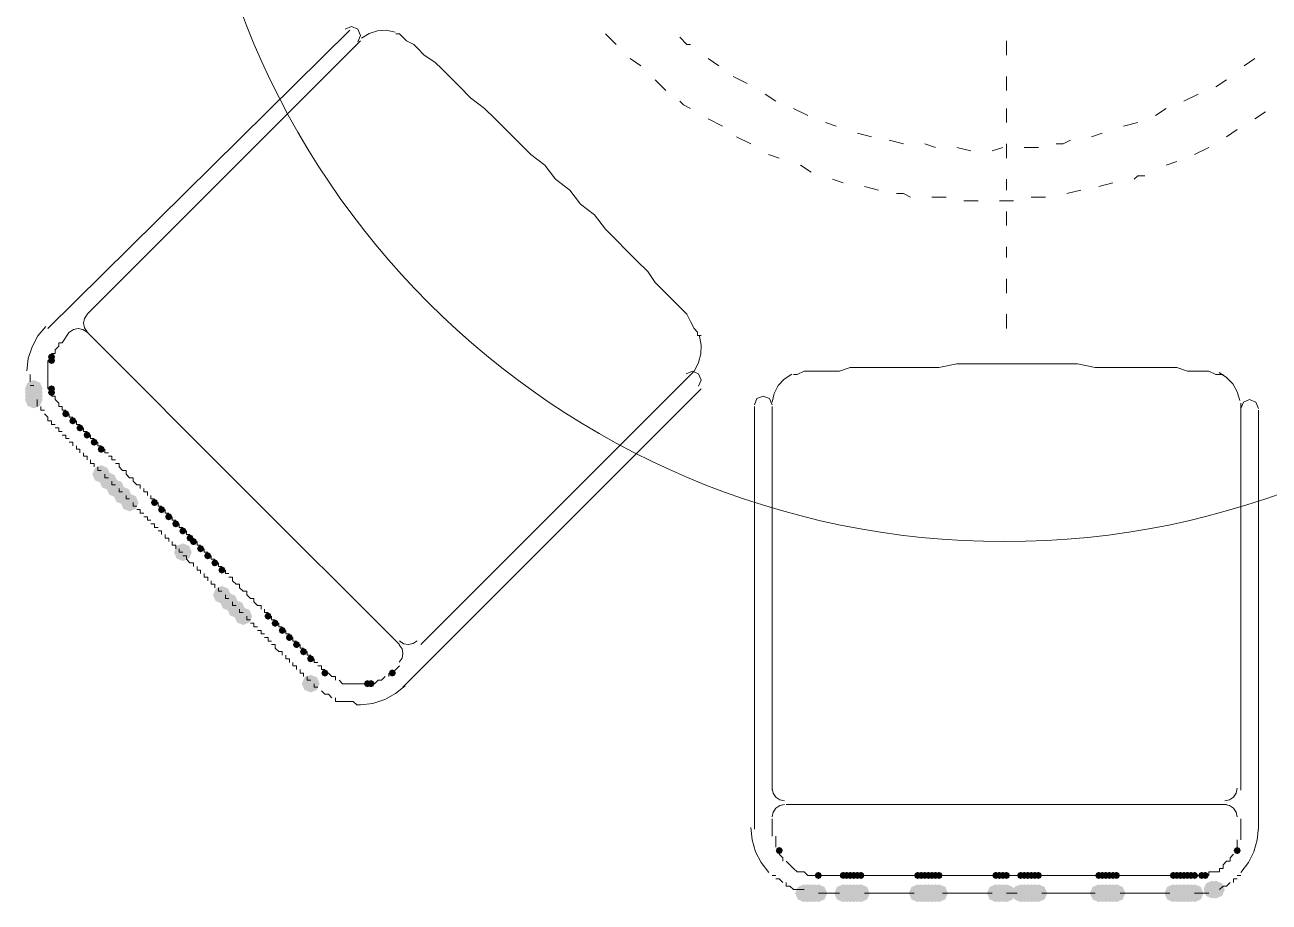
# Model space of a CAD drawing. Extents: x 185064 to 343242, y -369192 to -264966.
# Drawn here: x 195534 to 196641, y -306775 to -305995 of the extents above; entities that cross this region are included whole.
import ezdxf

# ---------------------------------------------------------------- set-up
doc = ezdxf.new("R2010")
doc.units = 0

# ---------------------------------------------------------------- blocks, each defined once
blk = doc.blocks.new('aertaser')
h = blk.add_hatch(color=3)
h.dxf.hatch_style = 2
h.paths.add_polyline_path([(192873.7, -306399.2), (192872.8, -306401.5), (192870.6, -306402.4), (192868.3, -306401.5), (192867.4, -306399.2), (192868.3, -306397), (192870.6, -306396.1), (192872.8, -306397)])
h = blk.add_hatch(color=3)
h.dxf.hatch_style = 2
h.paths.add_polyline_path([(192873.7, -306402.4), (192872.8, -306404.6), (192870.6, -306405.5), (192868.3, -306404.6), (192867.4, -306402.4), (192868.3, -306400.2), (192870.6, -306399.2), (192872.8, -306400.2)])
h = blk.add_hatch(color=3)
h.dxf.hatch_style = 2
h.paths.add_polyline_path([(192862.7, -306427.6), (192860.3, -306433.2), (192854.8, -306435.5), (192849.2, -306433.2), (192846.9, -306427.6), (192849.2, -306422.1), (192854.8, -306419.8), (192860.3, -306422.1)])
h = blk.add_hatch(color=3)
h.dxf.hatch_style = 2
h.paths.add_polyline_path([(192862.7, -306430.8), (192860.3, -306436.4), (192854.8, -306438.7), (192849.2, -306436.4), (192846.9, -306430.8), (192849.2, -306425.2), (192854.8, -306422.9), (192860.3, -306425.2)])
h = blk.add_hatch(color=3)
h.dxf.hatch_style = 2
h.paths.add_polyline_path([(192862.7, -306434), (192860.3, -306439.5), (192854.8, -306441.9), (192849.2, -306439.5), (192846.9, -306434), (192849.2, -306428.4), (192854.8, -306426.1), (192860.3, -306428.4)])
h = blk.add_hatch(color=3)
h.dxf.hatch_style = 2
h.paths.add_polyline_path([(192862.7, -306437.1), (192860.3, -306442.7), (192854.8, -306445), (192849.2, -306442.7), (192846.9, -306437.1), (192849.2, -306431.5), (192854.8, -306429.2), (192860.3, -306431.5)])
h = blk.add_hatch(color=3)
h.dxf.hatch_style = 2
h.paths.add_polyline_path([(192873.7, -306427.6), (192872.8, -306429.9), (192870.6, -306430.8), (192868.3, -306429.9), (192867.4, -306427.6), (192868.3, -306425.4), (192870.6, -306424.5), (192872.8, -306425.4)])
h = blk.add_hatch(color=3)
h.dxf.hatch_style = 2
h.paths.add_polyline_path([(192873.7, -306430.8), (192872.8, -306433), (192870.6, -306434), (192868.3, -306433), (192867.4, -306430.8), (192868.3, -306428.6), (192870.6, -306427.6), (192872.8, -306428.6)])
h = blk.add_hatch(color=3)
h.dxf.hatch_style = 2
h.paths.add_polyline_path([(192886.3, -306449.8), (192885.4, -306452), (192883.2, -306452.9), (192881, -306452), (192880, -306449.8), (192881, -306447.5), (192883.2, -306446.6), (192885.4, -306447.5)])
h = blk.add_hatch(color=3)
h.dxf.hatch_style = 2
h.paths.add_polyline_path([(192892.7, -306456.1), (192891.7, -306458.3), (192889.5, -306459.2), (192887.3, -306458.3), (192886.3, -306456.1), (192887.3, -306453.8), (192889.5, -306452.9), (192891.7, -306453.8)])
h = blk.add_hatch(color=3)
h.dxf.hatch_style = 2
h.paths.add_polyline_path([(192899, -306462.4), (192898, -306464.6), (192895.8, -306465.5), (192893.6, -306464.6), (192892.7, -306462.4), (192893.6, -306460.2), (192895.8, -306459.2), (192898, -306460.2)])
h = blk.add_hatch(color=3)
h.dxf.hatch_style = 2
h.paths.add_polyline_path([(192905.3, -306468.7), (192904.4, -306470.9), (192902.1, -306471.9), (192899.9, -306470.9), (192899, -306468.7), (192899.9, -306466.5), (192902.1, -306465.5), (192904.4, -306466.5)])
h = blk.add_hatch(color=3)
h.dxf.hatch_style = 2
h.paths.add_polyline_path([(192911.6, -306475), (192910.7, -306477.2), (192908.4, -306478.2), (192906.2, -306477.2), (192905.3, -306475), (192906.2, -306472.8), (192908.4, -306471.9), (192910.7, -306472.8)])
h = blk.add_hatch(color=3)
h.dxf.hatch_style = 2
h.paths.add_polyline_path([(192917.9, -306481.3), (192917, -306483.6), (192914.8, -306484.5), (192912.5, -306483.6), (192911.6, -306481.3), (192912.5, -306479.1), (192914.8, -306478.2), (192917, -306479.1)])
h = blk.add_hatch(color=3)
h.dxf.hatch_style = 2
h.paths.add_polyline_path([(192922.7, -306503.4), (192920.3, -306509), (192914.8, -306511.3), (192909.2, -306509), (192906.9, -306503.4), (192909.2, -306497.9), (192914.8, -306495.5), (192920.3, -306497.9)])
h = blk.add_hatch(color=3)
h.dxf.hatch_style = 2
h.paths.add_polyline_path([(192929, -306509.8), (192926.7, -306515.3), (192921.1, -306517.6), (192915.5, -306515.3), (192913.2, -306509.8), (192915.5, -306504.2), (192921.1, -306501.9), (192926.7, -306504.2)])
h = blk.add_hatch(color=3)
h.dxf.hatch_style = 2
h.paths.add_polyline_path([(192935.3, -306516.1), (192933, -306521.6), (192927.4, -306524), (192921.8, -306521.6), (192919.5, -306516.1), (192921.8, -306510.5), (192927.4, -306508.2), (192933, -306510.5)])
h = blk.add_hatch(color=3)
h.dxf.hatch_style = 2
h.paths.add_polyline_path([(192941.6, -306522.4), (192939.3, -306528), (192933.7, -306530.3), (192928.1, -306528), (192925.8, -306522.4), (192928.1, -306516.8), (192933.7, -306514.5), (192939.3, -306516.8)])
h = blk.add_hatch(color=3)
h.dxf.hatch_style = 2
h.paths.add_polyline_path([(192947.9, -306528.7), (192945.6, -306534.3), (192940, -306536.6), (192934.4, -306534.3), (192932.1, -306528.7), (192934.4, -306523.1), (192940, -306520.8), (192945.6, -306523.1)])
h = blk.add_hatch(color=3)
h.dxf.hatch_style = 2
h.paths.add_polyline_path([(192965.3, -306528.7), (192964.4, -306530.9), (192962.1, -306531.9), (192959.9, -306530.9), (192959, -306528.7), (192959.9, -306526.5), (192962.1, -306525.5), (192964.4, -306526.5)])
h = blk.add_hatch(color=3)
h.dxf.hatch_style = 2
h.paths.add_polyline_path([(192971.6, -306535), (192970.7, -306537.2), (192968.4, -306538.2), (192966.2, -306537.2), (192965.3, -306535), (192966.2, -306532.8), (192968.4, -306531.9), (192970.7, -306532.8)])
h = blk.add_hatch(color=3)
h.dxf.hatch_style = 2
h.paths.add_polyline_path([(192977.9, -306541.3), (192977, -306543.6), (192974.8, -306544.5), (192972.5, -306543.6), (192971.6, -306541.3), (192972.5, -306539.1), (192974.8, -306538.2), (192977, -306539.1)])
h = blk.add_hatch(color=3)
h.dxf.hatch_style = 2
h.paths.add_polyline_path([(192984.2, -306547.6), (192983.3, -306549.9), (192981.1, -306550.8), (192978.8, -306549.9), (192977.9, -306547.6), (192978.8, -306545.4), (192981.1, -306544.5), (192983.3, -306545.4)])
h = blk.add_hatch(color=3)
h.dxf.hatch_style = 2
h.paths.add_polyline_path([(192990.6, -306554), (192989.6, -306556.2), (192987.4, -306557.1), (192985.2, -306556.2), (192984.2, -306554), (192985.2, -306551.7), (192987.4, -306550.8), (192989.6, -306551.7)])
h = blk.add_hatch(color=3)
h.dxf.hatch_style = 2
h.paths.add_polyline_path([(192996.9, -306560.3), (192995.9, -306562.5), (192993.7, -306563.4), (192991.5, -306562.5), (192990.6, -306560.3), (192991.5, -306558.1), (192993.7, -306557.1), (192995.9, -306558.1)])
h = blk.add_hatch(color=3)
h.dxf.hatch_style = 2
h.paths.add_polyline_path([(193000, -306563.4), (192999.1, -306565.7), (192996.9, -306566.6), (192994.6, -306565.7), (192993.7, -306563.4), (192994.6, -306561.2), (192996.9, -306560.3), (192999.1, -306561.2)])
h = blk.add_hatch(color=3)
h.dxf.hatch_style = 2
h.paths.add_polyline_path([(192995.3, -306572.9), (192993, -306578.5), (192987.4, -306580.8), (192981.8, -306578.5), (192979.5, -306572.9), (192981.8, -306567.3), (192987.4, -306565), (192993, -306567.3)])
h = blk.add_hatch(color=3)
h.dxf.hatch_style = 2
h.paths.add_polyline_path([(193006.3, -306569.8), (193005.4, -306572), (193003.2, -306572.9), (193001, -306572), (193000, -306569.8), (193001, -306567.5), (193003.2, -306566.6), (193005.4, -306567.5)])
h = blk.add_hatch(color=3)
h.dxf.hatch_style = 2
h.paths.add_polyline_path([(193012.7, -306576.1), (193011.7, -306578.3), (193009.5, -306579.2), (193007.3, -306578.3), (193006.3, -306576.1), (193007.3, -306573.8), (193009.5, -306572.9), (193011.7, -306573.8)])
h = blk.add_hatch(color=3)
h.dxf.hatch_style = 2
h.paths.add_polyline_path([(193019, -306582.4), (193018, -306584.6), (193015.8, -306585.5), (193013.6, -306584.6), (193012.7, -306582.4), (193013.6, -306580.2), (193015.8, -306579.2), (193018, -306580.2)])
h = blk.add_hatch(color=3)
h.dxf.hatch_style = 2
h.paths.add_polyline_path([(193025.3, -306588.7), (193024.4, -306590.9), (193022.1, -306591.9), (193019.9, -306590.9), (193019, -306588.7), (193019.9, -306586.5), (193022.1, -306585.5), (193024.4, -306586.5)])
h = blk.add_hatch(color=3)
h.dxf.hatch_style = 2
h.paths.add_polyline_path([(193030, -306610.8), (193027.7, -306616.4), (193022.1, -306618.7), (193016.6, -306616.4), (193014.2, -306610.8), (193016.6, -306605.2), (193022.1, -306602.9), (193027.7, -306605.2)])
h = blk.add_hatch(color=3)
h.dxf.hatch_style = 2
h.paths.add_polyline_path([(193036.3, -306617.1), (193034, -306622.7), (193028.4, -306625), (193022.9, -306622.7), (193020.6, -306617.1), (193022.9, -306611.5), (193028.4, -306609.2), (193034, -306611.5)])
h = blk.add_hatch(color=3)
h.dxf.hatch_style = 2
h.paths.add_polyline_path([(193042.7, -306623.4), (193040.3, -306629), (193034.8, -306631.3), (193029.2, -306629), (193026.9, -306623.4), (193029.2, -306617.9), (193034.8, -306615.5), (193040.3, -306617.9)])
h = blk.add_hatch(color=3)
h.dxf.hatch_style = 2
h.paths.add_polyline_path([(193049, -306629.8), (193046.7, -306635.3), (193041.1, -306637.6), (193035.5, -306635.3), (193033.2, -306629.8), (193035.5, -306624.2), (193041.1, -306621.9), (193046.7, -306624.2)])
h = blk.add_hatch(color=3)
h.dxf.hatch_style = 2
h.paths.add_polyline_path([(193066.3, -306629.8), (193065.4, -306632), (193063.2, -306632.9), (193061, -306632), (193060, -306629.8), (193061, -306627.5), (193063.2, -306626.6), (193065.4, -306627.5)])
h = blk.add_hatch(color=3)
h.dxf.hatch_style = 2
h.paths.add_polyline_path([(193072.7, -306636.1), (193071.7, -306638.3), (193069.5, -306639.2), (193067.3, -306638.3), (193066.3, -306636.1), (193067.3, -306633.8), (193069.5, -306632.9), (193071.7, -306633.8)])
h = blk.add_hatch(color=3)
h.dxf.hatch_style = 2
h.paths.add_polyline_path([(193079, -306642.4), (193078, -306644.6), (193075.8, -306645.5), (193073.6, -306644.6), (193072.7, -306642.4), (193073.6, -306640.2), (193075.8, -306639.2), (193078, -306640.2)])
h = blk.add_hatch(color=3)
h.dxf.hatch_style = 2
h.paths.add_polyline_path([(193085.3, -306648.7), (193084.4, -306650.9), (193082.1, -306651.9), (193079.9, -306650.9), (193079, -306648.7), (193079.9, -306646.5), (193082.1, -306645.5), (193084.4, -306646.5)])
h = blk.add_hatch(color=3)
h.dxf.hatch_style = 2
h.paths.add_polyline_path([(193091.6, -306655), (193090.7, -306657.2), (193088.4, -306658.2), (193086.2, -306657.2), (193085.3, -306655), (193086.2, -306652.8), (193088.4, -306651.9), (193090.7, -306652.8)])
h = blk.add_hatch(color=3)
h.dxf.hatch_style = 2
h.paths.add_polyline_path([(193097.9, -306661.3), (193097, -306663.6), (193094.8, -306664.5), (193092.5, -306663.6), (193091.6, -306661.3), (193092.5, -306659.1), (193094.8, -306658.2), (193097, -306659.1)])
h = blk.add_hatch(color=3)
h.dxf.hatch_style = 2
h.paths.add_polyline_path([(193104.2, -306667.6), (193103.3, -306669.9), (193101.1, -306670.8), (193098.8, -306669.9), (193097.9, -306667.6), (193098.8, -306665.4), (193101.1, -306664.5), (193103.3, -306665.4)])
h = blk.add_hatch(color=3)
h.dxf.hatch_style = 2
h.paths.add_polyline_path([(193109, -306689.8), (193106.7, -306695.3), (193101.1, -306697.6), (193095.5, -306695.3), (193093.2, -306689.8), (193095.5, -306684.2), (193101.1, -306681.9), (193106.7, -306684.2)])
h = blk.add_hatch(color=3)
h.dxf.hatch_style = 2
h.paths.add_polyline_path([(193116.9, -306680.3), (193115.9, -306682.5), (193113.7, -306683.4), (193111.5, -306682.5), (193110.6, -306680.3), (193111.5, -306678.1), (193113.7, -306677.1), (193115.9, -306678.1)])
h = blk.add_hatch(color=3)
h.dxf.hatch_style = 2
h.paths.add_polyline_path([(193176.9, -306680.3), (193175.9, -306682.5), (193173.7, -306683.4), (193171.5, -306682.5), (193170.6, -306680.3), (193171.5, -306678.1), (193173.7, -306677.1), (193175.9, -306678.1)])
h = blk.add_hatch(color=3)
h.dxf.hatch_style = 2
h.paths.add_polyline_path([(193154.8, -306689.8), (193153.8, -306692), (193151.6, -306692.9), (193149.4, -306692), (193148.4, -306689.8), (193149.4, -306687.5), (193151.6, -306686.6), (193153.8, -306687.5)])
h = blk.add_hatch(color=3)
h.dxf.hatch_style = 2
h.paths.add_polyline_path([(193157.9, -306689.8), (193157, -306692), (193154.8, -306692.9), (193152.5, -306692), (193151.6, -306689.8), (193152.5, -306687.5), (193154.8, -306686.6), (193157, -306687.5)])
h = blk.add_hatch(color=3)
h.dxf.hatch_style = 2
h.paths.add_polyline_path([(193521.1, -306838.2), (193520.1, -306840.4), (193517.9, -306841.3), (193515.7, -306840.4), (193514.8, -306838.2), (193515.7, -306835.9), (193517.9, -306835), (193520.1, -306835.9)])
h = blk.add_hatch(color=3)
h.dxf.hatch_style = 2
h.paths.add_polyline_path([(193928.4, -306838.2), (193927.5, -306840.4), (193925.3, -306841.3), (193923.1, -306840.4), (193922.1, -306838.2), (193923.1, -306835.9), (193925.3, -306835), (193927.5, -306835.9)])
h = blk.add_hatch(color=3)
h.dxf.hatch_style = 2
h.paths.add_polyline_path([(193555.8, -306860.3), (193554.9, -306862.5), (193552.7, -306863.4), (193550.4, -306862.5), (193549.5, -306860.3), (193550.4, -306858.1), (193552.7, -306857.1), (193554.9, -306858.1)])
h = blk.add_hatch(color=3)
h.dxf.hatch_style = 2
h.paths.add_polyline_path([(193577.9, -306860.3), (193577, -306862.5), (193574.8, -306863.4), (193572.5, -306862.5), (193571.6, -306860.3), (193572.5, -306858.1), (193574.8, -306857.1), (193577, -306858.1)])
h = blk.add_hatch(color=3)
h.dxf.hatch_style = 2
h.paths.add_polyline_path([(193581.1, -306860.3), (193580.1, -306862.5), (193577.9, -306863.4), (193575.7, -306862.5), (193574.8, -306860.3), (193575.7, -306858.1), (193577.9, -306857.1), (193580.1, -306858.1)])
h = blk.add_hatch(color=3)
h.dxf.hatch_style = 2
h.paths.add_polyline_path([(193584.2, -306860.3), (193583.3, -306862.5), (193581.1, -306863.4), (193578.8, -306862.5), (193577.9, -306860.3), (193578.8, -306858.1), (193581.1, -306857.1), (193583.3, -306858.1)])
h = blk.add_hatch(color=3)
h.dxf.hatch_style = 2
h.paths.add_polyline_path([(193587.4, -306860.3), (193586.5, -306862.5), (193584.2, -306863.4), (193582, -306862.5), (193581.1, -306860.3), (193582, -306858.1), (193584.2, -306857.1), (193586.5, -306858.1)])
h = blk.add_hatch(color=3)
h.dxf.hatch_style = 2
h.paths.add_polyline_path([(193590.6, -306860.3), (193589.6, -306862.5), (193587.4, -306863.4), (193585.2, -306862.5), (193584.2, -306860.3), (193585.2, -306858.1), (193587.4, -306857.1), (193589.6, -306858.1)])
h = blk.add_hatch(color=3)
h.dxf.hatch_style = 2
h.paths.add_polyline_path([(193593.7, -306860.3), (193592.8, -306862.5), (193590.6, -306863.4), (193588.3, -306862.5), (193587.4, -306860.3), (193588.3, -306858.1), (193590.6, -306857.1), (193592.8, -306858.1)])
h = blk.add_hatch(color=3)
h.dxf.hatch_style = 2
h.paths.add_polyline_path([(193644.2, -306860.3), (193643.3, -306862.5), (193641.1, -306863.4), (193638.8, -306862.5), (193637.9, -306860.3), (193638.8, -306858.1), (193641.1, -306857.1), (193643.3, -306858.1)])
h = blk.add_hatch(color=3)
h.dxf.hatch_style = 2
h.paths.add_polyline_path([(193647.4, -306860.3), (193646.5, -306862.5), (193644.2, -306863.4), (193642, -306862.5), (193641.1, -306860.3), (193642, -306858.1), (193644.2, -306857.1), (193646.5, -306858.1)])
h = blk.add_hatch(color=3)
h.dxf.hatch_style = 2
h.paths.add_polyline_path([(193650.6, -306860.3), (193649.6, -306862.5), (193647.4, -306863.4), (193645.2, -306862.5), (193644.2, -306860.3), (193645.2, -306858.1), (193647.4, -306857.1), (193649.6, -306858.1)])
h = blk.add_hatch(color=3)
h.dxf.hatch_style = 2
h.paths.add_polyline_path([(193653.7, -306860.3), (193652.8, -306862.5), (193650.6, -306863.4), (193648.3, -306862.5), (193647.4, -306860.3), (193648.3, -306858.1), (193650.6, -306857.1), (193652.8, -306858.1)])
h = blk.add_hatch(color=3)
h.dxf.hatch_style = 2
h.paths.add_polyline_path([(193656.9, -306860.3), (193655.9, -306862.5), (193653.7, -306863.4), (193651.5, -306862.5), (193650.6, -306860.3), (193651.5, -306858.1), (193653.7, -306857.1), (193655.9, -306858.1)])
h = blk.add_hatch(color=3)
h.dxf.hatch_style = 2
h.paths.add_polyline_path([(193660, -306860.3), (193659.1, -306862.5), (193656.9, -306863.4), (193654.6, -306862.5), (193653.7, -306860.3), (193654.6, -306858.1), (193656.9, -306857.1), (193659.1, -306858.1)])
h = blk.add_hatch(color=3)
h.dxf.hatch_style = 2
h.paths.add_polyline_path([(193663.2, -306860.3), (193662.3, -306862.5), (193660, -306863.4), (193657.8, -306862.5), (193656.9, -306860.3), (193657.8, -306858.1), (193660, -306857.1), (193662.3, -306858.1)])
h = blk.add_hatch(color=3)
h.dxf.hatch_style = 2
h.paths.add_polyline_path([(193713.7, -306860.3), (193712.8, -306862.5), (193710.6, -306863.4), (193708.3, -306862.5), (193707.4, -306860.3), (193708.3, -306858.1), (193710.6, -306857.1), (193712.8, -306858.1)])
h = blk.add_hatch(color=3)
h.dxf.hatch_style = 2
h.paths.add_polyline_path([(193716.9, -306860.3), (193715.9, -306862.5), (193713.7, -306863.4), (193711.5, -306862.5), (193710.6, -306860.3), (193711.5, -306858.1), (193713.7, -306857.1), (193715.9, -306858.1)])
h = blk.add_hatch(color=3)
h.dxf.hatch_style = 2
h.paths.add_polyline_path([(193720, -306860.3), (193719.1, -306862.5), (193716.9, -306863.4), (193714.6, -306862.5), (193713.7, -306860.3), (193714.6, -306858.1), (193716.9, -306857.1), (193719.1, -306858.1)])
h = blk.add_hatch(color=3)
h.dxf.hatch_style = 2
h.paths.add_polyline_path([(193723.2, -306860.3), (193722.3, -306862.5), (193720, -306863.4), (193717.8, -306862.5), (193716.9, -306860.3), (193717.8, -306858.1), (193720, -306857.1), (193722.3, -306858.1)])
h = blk.add_hatch(color=3)
h.dxf.hatch_style = 2
h.paths.add_polyline_path([(193735.8, -306860.3), (193734.9, -306862.5), (193732.7, -306863.4), (193730.4, -306862.5), (193729.5, -306860.3), (193730.4, -306858.1), (193732.7, -306857.1), (193734.9, -306858.1)])
h = blk.add_hatch(color=3)
h.dxf.hatch_style = 2
h.paths.add_polyline_path([(193739, -306860.3), (193738, -306862.5), (193735.8, -306863.4), (193733.6, -306862.5), (193732.7, -306860.3), (193733.6, -306858.1), (193735.8, -306857.1), (193738, -306858.1)])
h = blk.add_hatch(color=3)
h.dxf.hatch_style = 2
h.paths.add_polyline_path([(193742.1, -306860.3), (193741.2, -306862.5), (193739, -306863.4), (193736.7, -306862.5), (193735.8, -306860.3), (193736.7, -306858.1), (193739, -306857.1), (193741.2, -306858.1)])
h = blk.add_hatch(color=3)
h.dxf.hatch_style = 2
h.paths.add_polyline_path([(193745.3, -306860.3), (193744.4, -306862.5), (193742.1, -306863.4), (193739.9, -306862.5), (193739, -306860.3), (193739.9, -306858.1), (193742.1, -306857.1), (193744.4, -306858.1)])
h = blk.add_hatch(color=3)
h.dxf.hatch_style = 2
h.paths.add_polyline_path([(193748.4, -306860.3), (193747.5, -306862.5), (193745.3, -306863.4), (193743.1, -306862.5), (193742.1, -306860.3), (193743.1, -306858.1), (193745.3, -306857.1), (193747.5, -306858.1)])
h = blk.add_hatch(color=3)
h.dxf.hatch_style = 2
h.paths.add_polyline_path([(193751.6, -306860.3), (193750.7, -306862.5), (193748.4, -306863.4), (193746.2, -306862.5), (193745.3, -306860.3), (193746.2, -306858.1), (193748.4, -306857.1), (193750.7, -306858.1)])
h = blk.add_hatch(color=3)
h.dxf.hatch_style = 2
h.paths.add_polyline_path([(193805.3, -306860.3), (193804.4, -306862.5), (193802.1, -306863.4), (193799.9, -306862.5), (193799, -306860.3), (193799.9, -306858.1), (193802.1, -306857.1), (193804.4, -306858.1)])
h = blk.add_hatch(color=3)
h.dxf.hatch_style = 2
h.paths.add_polyline_path([(193808.4, -306860.3), (193807.5, -306862.5), (193805.3, -306863.4), (193803.1, -306862.5), (193802.1, -306860.3), (193803.1, -306858.1), (193805.3, -306857.1), (193807.5, -306858.1)])
h = blk.add_hatch(color=3)
h.dxf.hatch_style = 2
h.paths.add_polyline_path([(193811.6, -306860.3), (193810.7, -306862.5), (193808.4, -306863.4), (193806.2, -306862.5), (193805.3, -306860.3), (193806.2, -306858.1), (193808.4, -306857.1), (193810.7, -306858.1)])
h = blk.add_hatch(color=3)
h.dxf.hatch_style = 2
h.paths.add_polyline_path([(193814.8, -306860.3), (193813.8, -306862.5), (193811.6, -306863.4), (193809.4, -306862.5), (193808.4, -306860.3), (193809.4, -306858.1), (193811.6, -306857.1), (193813.8, -306858.1)])
h = blk.add_hatch(color=3)
h.dxf.hatch_style = 2
h.paths.add_polyline_path([(193817.9, -306860.3), (193817, -306862.5), (193814.8, -306863.4), (193812.5, -306862.5), (193811.6, -306860.3), (193812.5, -306858.1), (193814.8, -306857.1), (193817, -306858.1)])
h = blk.add_hatch(color=3)
h.dxf.hatch_style = 2
h.paths.add_polyline_path([(193821.1, -306860.3), (193820.1, -306862.5), (193817.9, -306863.4), (193815.7, -306862.5), (193814.8, -306860.3), (193815.7, -306858.1), (193817.9, -306857.1), (193820.1, -306858.1)])
h = blk.add_hatch(color=3)
h.dxf.hatch_style = 2
h.paths.add_polyline_path([(193871.6, -306860.3), (193870.7, -306862.5), (193868.4, -306863.4), (193866.2, -306862.5), (193865.3, -306860.3), (193866.2, -306858.1), (193868.4, -306857.1), (193870.7, -306858.1)])
h = blk.add_hatch(color=3)
h.dxf.hatch_style = 2
h.paths.add_polyline_path([(193874.8, -306860.3), (193873.8, -306862.5), (193871.6, -306863.4), (193869.4, -306862.5), (193868.4, -306860.3), (193869.4, -306858.1), (193871.6, -306857.1), (193873.8, -306858.1)])
h = blk.add_hatch(color=3)
h.dxf.hatch_style = 2
h.paths.add_polyline_path([(193877.9, -306860.3), (193877, -306862.5), (193874.8, -306863.4), (193872.5, -306862.5), (193871.6, -306860.3), (193872.5, -306858.1), (193874.8, -306857.1), (193877, -306858.1)])
h = blk.add_hatch(color=3)
h.dxf.hatch_style = 2
h.paths.add_polyline_path([(193881.1, -306860.3), (193880.1, -306862.5), (193877.9, -306863.4), (193875.7, -306862.5), (193874.8, -306860.3), (193875.7, -306858.1), (193877.9, -306857.1), (193880.1, -306858.1)])
h = blk.add_hatch(color=3)
h.dxf.hatch_style = 2
h.paths.add_polyline_path([(193884.2, -306860.3), (193883.3, -306862.5), (193881.1, -306863.4), (193878.8, -306862.5), (193877.9, -306860.3), (193878.8, -306858.1), (193881.1, -306857.1), (193883.3, -306858.1)])
h = blk.add_hatch(color=3)
h.dxf.hatch_style = 2
h.paths.add_polyline_path([(193887.4, -306860.3), (193886.5, -306862.5), (193884.2, -306863.4), (193882, -306862.5), (193881.1, -306860.3), (193882, -306858.1), (193884.2, -306857.1), (193886.5, -306858.1)])
h = blk.add_hatch(color=3)
h.dxf.hatch_style = 2
h.paths.add_polyline_path([(193890.6, -306860.3), (193889.6, -306862.5), (193887.4, -306863.4), (193885.2, -306862.5), (193884.2, -306860.3), (193885.2, -306858.1), (193887.4, -306857.1), (193889.6, -306858.1)])
h = blk.add_hatch(color=3)
h.dxf.hatch_style = 2
h.paths.add_polyline_path([(193896.9, -306860.3), (193895.9, -306862.5), (193893.7, -306863.4), (193891.5, -306862.5), (193890.6, -306860.3), (193891.5, -306858.1), (193893.7, -306857.1), (193895.9, -306858.1)])
h = blk.add_hatch(color=3)
h.dxf.hatch_style = 2
h.paths.add_polyline_path([(193900, -306860.3), (193899.1, -306862.5), (193896.9, -306863.4), (193894.6, -306862.5), (193893.7, -306860.3), (193894.6, -306858.1), (193896.9, -306857.1), (193899.1, -306858.1)])
h = blk.add_hatch(color=3)
h.dxf.hatch_style = 2
h.paths.add_polyline_path([(193547.9, -306876.1), (193545.6, -306881.6), (193540, -306884), (193534.4, -306881.6), (193532.1, -306876.1), (193534.4, -306870.5), (193540, -306868.2), (193545.6, -306870.5)])
h = blk.add_hatch(color=3)
h.dxf.hatch_style = 2
h.paths.add_polyline_path([(193551.1, -306876.1), (193548.8, -306881.6), (193543.2, -306884), (193537.6, -306881.6), (193535.3, -306876.1), (193537.6, -306870.5), (193543.2, -306868.2), (193548.8, -306870.5)])
h = blk.add_hatch(color=3)
h.dxf.hatch_style = 2
h.paths.add_polyline_path([(193554.2, -306876.1), (193551.9, -306881.6), (193546.3, -306884), (193540.8, -306881.6), (193538.4, -306876.1), (193540.8, -306870.5), (193546.3, -306868.2), (193551.9, -306870.5)])
h = blk.add_hatch(color=3)
h.dxf.hatch_style = 2
h.paths.add_polyline_path([(193557.4, -306876.1), (193555.1, -306881.6), (193549.5, -306884), (193543.9, -306881.6), (193541.6, -306876.1), (193543.9, -306870.5), (193549.5, -306868.2), (193555.1, -306870.5)])
h = blk.add_hatch(color=3)
h.dxf.hatch_style = 2
h.paths.add_polyline_path([(193560.6, -306876.1), (193558.2, -306881.6), (193552.7, -306884), (193547.1, -306881.6), (193544.8, -306876.1), (193547.1, -306870.5), (193552.7, -306868.2), (193558.2, -306870.5)])
h = blk.add_hatch(color=3)
h.dxf.hatch_style = 2
h.paths.add_polyline_path([(193582.7, -306876.1), (193580.3, -306881.6), (193574.8, -306884), (193569.2, -306881.6), (193566.9, -306876.1), (193569.2, -306870.5), (193574.8, -306868.2), (193580.3, -306870.5)])
h = blk.add_hatch(color=3)
h.dxf.hatch_style = 2
h.paths.add_polyline_path([(193585.8, -306876.1), (193583.5, -306881.6), (193577.9, -306884), (193572.3, -306881.6), (193570, -306876.1), (193572.3, -306870.5), (193577.9, -306868.2), (193583.5, -306870.5)])
h = blk.add_hatch(color=3)
h.dxf.hatch_style = 2
h.paths.add_polyline_path([(193589, -306876.1), (193586.7, -306881.6), (193581.1, -306884), (193575.5, -306881.6), (193573.2, -306876.1), (193575.5, -306870.5), (193581.1, -306868.2), (193586.7, -306870.5)])
h = blk.add_hatch(color=3)
h.dxf.hatch_style = 2
h.paths.add_polyline_path([(193592.1, -306876.1), (193589.8, -306881.6), (193584.2, -306884), (193578.7, -306881.6), (193576.3, -306876.1), (193578.7, -306870.5), (193584.2, -306868.2), (193589.8, -306870.5)])
h = blk.add_hatch(color=3)
h.dxf.hatch_style = 2
h.paths.add_polyline_path([(193595.3, -306876.1), (193593, -306881.6), (193587.4, -306884), (193581.8, -306881.6), (193579.5, -306876.1), (193581.8, -306870.5), (193587.4, -306868.2), (193593, -306870.5)])
h = blk.add_hatch(color=3)
h.dxf.hatch_style = 2
h.paths.add_polyline_path([(193598.4, -306876.1), (193596.1, -306881.6), (193590.6, -306884), (193585, -306881.6), (193582.7, -306876.1), (193585, -306870.5), (193590.6, -306868.2), (193596.1, -306870.5)])
h = blk.add_hatch(color=3)
h.dxf.hatch_style = 2
h.paths.add_polyline_path([(193649, -306876.1), (193646.7, -306881.6), (193641.1, -306884), (193635.5, -306881.6), (193633.2, -306876.1), (193635.5, -306870.5), (193641.1, -306868.2), (193646.7, -306870.5)])
h = blk.add_hatch(color=3)
h.dxf.hatch_style = 2
h.paths.add_polyline_path([(193652.1, -306876.1), (193649.8, -306881.6), (193644.2, -306884), (193638.7, -306881.6), (193636.3, -306876.1), (193638.7, -306870.5), (193644.2, -306868.2), (193649.8, -306870.5)])
h = blk.add_hatch(color=3)
h.dxf.hatch_style = 2
h.paths.add_polyline_path([(193655.3, -306876.1), (193653, -306881.6), (193647.4, -306884), (193641.8, -306881.6), (193639.5, -306876.1), (193641.8, -306870.5), (193647.4, -306868.2), (193653, -306870.5)])
h = blk.add_hatch(color=3)
h.dxf.hatch_style = 2
h.paths.add_polyline_path([(193658.4, -306876.1), (193656.1, -306881.6), (193650.6, -306884), (193645, -306881.6), (193642.7, -306876.1), (193645, -306870.5), (193650.6, -306868.2), (193656.1, -306870.5)])
h = blk.add_hatch(color=3)
h.dxf.hatch_style = 2
h.paths.add_polyline_path([(193661.6, -306876.1), (193659.3, -306881.6), (193653.7, -306884), (193648.1, -306881.6), (193645.8, -306876.1), (193648.1, -306870.5), (193653.7, -306868.2), (193659.3, -306870.5)])
h = blk.add_hatch(color=3)
h.dxf.hatch_style = 2
h.paths.add_polyline_path([(193664.8, -306876.1), (193662.4, -306881.6), (193656.9, -306884), (193651.3, -306881.6), (193649, -306876.1), (193651.3, -306870.5), (193656.9, -306868.2), (193662.4, -306870.5)])
h = blk.add_hatch(color=3)
h.dxf.hatch_style = 2
h.paths.add_polyline_path([(193667.9, -306876.1), (193665.6, -306881.6), (193660, -306884), (193654.4, -306881.6), (193652.1, -306876.1), (193654.4, -306870.5), (193660, -306868.2), (193665.6, -306870.5)])
h = blk.add_hatch(color=3)
h.dxf.hatch_style = 2
h.paths.add_polyline_path([(193718.4, -306876.1), (193716.1, -306881.6), (193710.6, -306884), (193705, -306881.6), (193702.7, -306876.1), (193705, -306870.5), (193710.6, -306868.2), (193716.1, -306870.5)])
h = blk.add_hatch(color=3)
h.dxf.hatch_style = 2
h.paths.add_polyline_path([(193721.6, -306876.1), (193719.3, -306881.6), (193713.7, -306884), (193708.1, -306881.6), (193705.8, -306876.1), (193708.1, -306870.5), (193713.7, -306868.2), (193719.3, -306870.5)])
h = blk.add_hatch(color=3)
h.dxf.hatch_style = 2
h.paths.add_polyline_path([(193724.8, -306876.1), (193722.4, -306881.6), (193716.9, -306884), (193711.3, -306881.6), (193709, -306876.1), (193711.3, -306870.5), (193716.9, -306868.2), (193722.4, -306870.5)])
h = blk.add_hatch(color=3)
h.dxf.hatch_style = 2
h.paths.add_polyline_path([(193727.9, -306876.1), (193725.6, -306881.6), (193720, -306884), (193714.4, -306881.6), (193712.1, -306876.1), (193714.4, -306870.5), (193720, -306868.2), (193725.6, -306870.5)])
h = blk.add_hatch(color=3)
h.dxf.hatch_style = 2
h.paths.add_polyline_path([(193740.6, -306876.1), (193738.2, -306881.6), (193732.7, -306884), (193727.1, -306881.6), (193724.8, -306876.1), (193727.1, -306870.5), (193732.7, -306868.2), (193738.2, -306870.5)])
h = blk.add_hatch(color=3)
h.dxf.hatch_style = 2
h.paths.add_polyline_path([(193743.7, -306876.1), (193741.4, -306881.6), (193735.8, -306884), (193730.2, -306881.6), (193727.9, -306876.1), (193730.2, -306870.5), (193735.8, -306868.2), (193741.4, -306870.5)])
h = blk.add_hatch(color=3)
h.dxf.hatch_style = 2
h.paths.add_polyline_path([(193746.9, -306876.1), (193744.5, -306881.6), (193739, -306884), (193733.4, -306881.6), (193731.1, -306876.1), (193733.4, -306870.5), (193739, -306868.2), (193744.5, -306870.5)])
h = blk.add_hatch(color=3)
h.dxf.hatch_style = 2
h.paths.add_polyline_path([(193750, -306876.1), (193747.7, -306881.6), (193742.1, -306884), (193736.6, -306881.6), (193734.2, -306876.1), (193736.6, -306870.5), (193742.1, -306868.2), (193747.7, -306870.5)])
h = blk.add_hatch(color=3)
h.dxf.hatch_style = 2
h.paths.add_polyline_path([(193753.2, -306876.1), (193750.9, -306881.6), (193745.3, -306884), (193739.7, -306881.6), (193737.4, -306876.1), (193739.7, -306870.5), (193745.3, -306868.2), (193750.9, -306870.5)])
h = blk.add_hatch(color=3)
h.dxf.hatch_style = 2
h.paths.add_polyline_path([(193756.3, -306876.1), (193754, -306881.6), (193748.4, -306884), (193742.9, -306881.6), (193740.6, -306876.1), (193742.9, -306870.5), (193748.4, -306868.2), (193754, -306870.5)])
h = blk.add_hatch(color=3)
h.dxf.hatch_style = 2
h.paths.add_polyline_path([(193810, -306876.1), (193807.7, -306881.6), (193802.1, -306884), (193796.6, -306881.6), (193794.2, -306876.1), (193796.6, -306870.5), (193802.1, -306868.2), (193807.7, -306870.5)])
h = blk.add_hatch(color=3)
h.dxf.hatch_style = 2
h.paths.add_polyline_path([(193813.2, -306876.1), (193810.9, -306881.6), (193805.3, -306884), (193799.7, -306881.6), (193797.4, -306876.1), (193799.7, -306870.5), (193805.3, -306868.2), (193810.9, -306870.5)])
h = blk.add_hatch(color=3)
h.dxf.hatch_style = 2
h.paths.add_polyline_path([(193816.3, -306876.1), (193814, -306881.6), (193808.4, -306884), (193802.9, -306881.6), (193800.6, -306876.1), (193802.9, -306870.5), (193808.4, -306868.2), (193814, -306870.5)])
h = blk.add_hatch(color=3)
h.dxf.hatch_style = 2
h.paths.add_polyline_path([(193819.5, -306876.1), (193817.2, -306881.6), (193811.6, -306884), (193806, -306881.6), (193803.7, -306876.1), (193806, -306870.5), (193811.6, -306868.2), (193817.2, -306870.5)])
h = blk.add_hatch(color=3)
h.dxf.hatch_style = 2
h.paths.add_polyline_path([(193822.7, -306876.1), (193820.3, -306881.6), (193814.8, -306884), (193809.2, -306881.6), (193806.9, -306876.1), (193809.2, -306870.5), (193814.8, -306868.2), (193820.3, -306870.5)])
h = blk.add_hatch(color=3)
h.dxf.hatch_style = 2
h.paths.add_polyline_path([(193825.8, -306876.1), (193823.5, -306881.6), (193817.9, -306884), (193812.3, -306881.6), (193810, -306876.1), (193812.3, -306870.5), (193817.9, -306868.2), (193823.5, -306870.5)])
h = blk.add_hatch(color=3)
h.dxf.hatch_style = 2
h.paths.add_polyline_path([(193876.3, -306876.1), (193874, -306881.6), (193868.4, -306884), (193862.9, -306881.6), (193860.6, -306876.1), (193862.9, -306870.5), (193868.4, -306868.2), (193874, -306870.5)])
h = blk.add_hatch(color=3)
h.dxf.hatch_style = 2
h.paths.add_polyline_path([(193879.5, -306876.1), (193877.2, -306881.6), (193871.6, -306884), (193866, -306881.6), (193863.7, -306876.1), (193866, -306870.5), (193871.6, -306868.2), (193877.2, -306870.5)])
h = blk.add_hatch(color=3)
h.dxf.hatch_style = 2
h.paths.add_polyline_path([(193882.7, -306876.1), (193880.3, -306881.6), (193874.8, -306884), (193869.2, -306881.6), (193866.9, -306876.1), (193869.2, -306870.5), (193874.8, -306868.2), (193880.3, -306870.5)])
h = blk.add_hatch(color=3)
h.dxf.hatch_style = 2
h.paths.add_polyline_path([(193885.8, -306876.1), (193883.5, -306881.6), (193877.9, -306884), (193872.3, -306881.6), (193870, -306876.1), (193872.3, -306870.5), (193877.9, -306868.2), (193883.5, -306870.5)])
h = blk.add_hatch(color=3)
h.dxf.hatch_style = 2
h.paths.add_polyline_path([(193889, -306876.1), (193886.7, -306881.6), (193881.1, -306884), (193875.5, -306881.6), (193873.2, -306876.1), (193875.5, -306870.5), (193881.1, -306868.2), (193886.7, -306870.5)])
h = blk.add_hatch(color=3)
h.dxf.hatch_style = 2
h.paths.add_polyline_path([(193892.1, -306876.1), (193889.8, -306881.6), (193884.2, -306884), (193878.7, -306881.6), (193876.3, -306876.1), (193878.7, -306870.5), (193884.2, -306868.2), (193889.8, -306870.5)])
h = blk.add_hatch(color=3)
h.dxf.hatch_style = 2
h.paths.add_polyline_path([(193895.3, -306876.1), (193893, -306881.6), (193887.4, -306884), (193881.8, -306881.6), (193879.5, -306876.1), (193881.8, -306870.5), (193887.4, -306868.2), (193893, -306870.5)])
h = blk.add_hatch(color=3)
h.dxf.hatch_style = 2
h.paths.add_polyline_path([(193911.1, -306872.9), (193908.8, -306878.5), (193903.2, -306880.8), (193897.6, -306878.5), (193895.3, -306872.9), (193897.6, -306867.3), (193903.2, -306865), (193908.8, -306867.3)])
h = blk.add_hatch(color=3)
h.dxf.hatch_style = 2
h.paths.add_polyline_path([(193914.2, -306872.9), (193911.9, -306878.5), (193906.3, -306880.8), (193900.8, -306878.5), (193898.4, -306872.9), (193900.8, -306867.3), (193906.3, -306865), (193911.9, -306867.3)])
at = {"color": 3, "lineweight": 0}
for points in [[(193143, -306119), (193145.3, -306113.4), (193143, -306107.9), (193137.4, -306105.5), (193131.8, -306107.9)], [(192867.4, -306374), (193135.8, -306108.7)], [(192902.1, -306361.3), (193145.3, -306118.2)], [(193176.1, -306110.5), (193168.3, -306108.8), (193160.5, -306109.2), (193153.1, -306111.5), (193146.4, -306115.9)], [(193176.9, -306111.9), (193180, -306111.9), (193183.2, -306115), (193186.3, -306118.2), (193192.7, -306121.3), (193195.8, -306124.5), (193202.1, -306130.8), (193211.6, -306137.1), (193217.9, -306143.4), (193227.4, -306152.9), (193233.7, -306159.2), (193243.2, -306168.7), (193255.8, -306178.2), (193265.3, -306187.6), (193274.8, -306197.1), (193287.4, -306209.8), (193296.9, -306219.2), (193309.5, -306228.7), (193319, -306241.3), (193331.6, -306250.8), (193341.1, -306263.4), (193353.7, -306272.9), (193363.2, -306285.5), (193372.7, -306295), (193382.1, -306304.5), (193391.6, -306314), (193401.1, -306323.4), (193407.4, -306332.9), (193416.9, -306342.4), (193423.2, -306348.7), (193429.5, -306355), (193435.8, -306361.3), (193439, -306367.6), (193442.1, -306374), (193445.3, -306377.1), (193445.3, -306380.3), (193448.4, -306380.3)], [(193363.2, -306111.9), (193372.7, -306121.3)], [(193429.5, -306115), (193435.8, -306121.3), (193439, -306121.3)], [(193720, -306118.2), (193720, -306130.8)], [(193385.3, -306134), (193394.8, -306140.3)], [(193454.8, -306134), (193464.2, -306140.3)], [(193931.6, -306140.3), (193941.1, -306134)], [(193476.9, -306149.8), (193489.5, -306156.1)], [(193720, -306149.8), (193720, -306162.4)], [(193407.4, -306152.9), (193416.9, -306162.4)], [(193906.3, -306159.2), (193915.8, -306152.9)], [(193429.5, -306171.9), (193432.7, -306175), (193439, -306178.2)], [(193505.3, -306165.5), (193514.8, -306171.9)], [(193877.9, -306171.9), (193890.6, -306165.5)], [(193530.6, -306178.2), (193543.2, -306184.5)], [(193720, -306178.2), (193720, -306190.8)], [(193852.7, -306184.5), (193862.1, -306178.2)], [(193941.1, -306187.6), (193950.6, -306181.3)], [(193454.8, -306187.6), (193467.4, -306194)], [(193559, -306190.8), (193568.4, -306194)], [(193824.2, -306194), (193836.9, -306190.8)], [(193480, -306203.4), (193492.7, -306209.8)], [(193587.4, -306200.3), (193600, -306203.4)], [(193615.8, -306206.6), (193628.4, -306209.8)], [(193764.2, -306209.8), (193770.6, -306209.8), (193776.9, -306206.6)], [(193795.8, -306203.4), (193805.3, -306200.3)], [(193915.8, -306203.4), (193925.3, -306197.1)], [(193647.4, -306209.8), (193656.9, -306212.9)], [(193675.8, -306212.9), (193688.4, -306216.1)], [(193707.4, -306216.1), (193716.9, -306212.9)], [(193720, -306209.8), (193720, -306222.4)], [(193735.8, -306212.9), (193748.4, -306212.9)], [(193887.4, -306219.2), (193900, -306212.9)], [(193508.4, -306219.2), (193517.9, -306222.4)], [(193536.9, -306228.7), (193546.3, -306235)], [(193862.1, -306228.7), (193871.6, -306225.5)], [(193833.7, -306241.3), (193836.9, -306238.2), (193843.2, -306238.2)], [(193565.3, -306241.3), (193574.8, -306244.5)], [(193593.7, -306247.6), (193606.3, -306250.8)], [(193720, -306241.3), (193720, -306250.8)], [(193773.7, -306254), (193786.3, -306250.8)], [(193802.1, -306247.6), (193814.8, -306244.5)], [(193622.1, -306254), (193628.4, -306254), (193634.8, -306257.1)], [(193653.7, -306257.1), (193666.3, -306257.1)], [(193682.1, -306260.3), (193694.8, -306260.3)], [(193713.7, -306260.3), (193726.3, -306260.3)], [(193742.1, -306257.1), (193754.8, -306257.1)], [(193720, -306269.8), (193720, -306282.4)], [(193720, -306301.3), (193720, -306310.8)], [(193720, -306329.8), (193720, -306342.4)], [(192902.2, -306361.4), (192899.8, -306365.1), (192899, -306369.2), (192899.8, -306373.4), (192902.2, -306377)], [(193720, -306361.3), (193720, -306374)], [(192865.6, -306372.1), (192858.5, -306380.6), (192853.2, -306390.3), (192849.9, -306400.7), (192848.5, -306411.6)], [(192880, -306386.6), (192886.3, -306377.1)], [(192902.1, -306377.2), (192898.4, -306374.8), (192894.2, -306374), (192890.1, -306374.8), (192886.4, -306377.2)], [(192902.1, -306377.1), (193041.1, -306516.1)], [(193442.4, -306411.5), (193446, -306404.3), (193448.1, -306396.6), (193448.3, -306388.7), (193446.9, -306380.7)], [(192870.6, -306396.1), (192873.7, -306396.1), (192873.7, -306392.9), (192876.9, -306389.8), (192876.9, -306386.6), (192880, -306386.6)], [(192867.4, -306427.6), (192867.4, -306424.5), (192867.4, -306421.3), (192867.4, -306418.2), (192867.4, -306415), (192867.4, -306411.9), (192867.4, -306408.7), (192867.4, -306405.5), (192867.4, -306402.4)], [(193530.6, -306415), (193533.7, -306415), (193540, -306411.9), (193546.3, -306411.9), (193552.7, -306411.9), (193562.1, -306411.9), (193571.6, -306411.9), (193581.1, -306408.7), (193590.6, -306408.7), (193603.2, -306408.7), (193615.8, -306408.7), (193631.6, -306408.7), (193644.2, -306408.7), (193660, -306408.7), (193675.8, -306405.5), (193688.4, -306405.5), (193704.2, -306405.5), (193720, -306405.5), (193735.8, -306405.5), (193751.6, -306405.5), (193767.4, -306405.5), (193783.2, -306405.5), (193799, -306408.7), (193811.6, -306408.7), (193824.2, -306408.7), (193836.9, -306408.7), (193849.5, -306408.7), (193862.1, -306408.7), (193871.6, -306408.7), (193881.1, -306411.9), (193887.4, -306411.9), (193896.9, -306411.9), (193900, -306411.9), (193906.3, -306415), (193909.5, -306415), (193912.7, -306415)], [(192851.6, -306421.3), (192851.6, -306418.2), (192851.6, -306415)], [(193199, -306655), (193442.1, -306411.9)], [(193446.1, -306425.3), (193448.4, -306419.8), (193446.1, -306414.2), (193440.6, -306411.9), (193435, -306414.2)], [(193529, -306414.7), (193522.3, -306418.9), (193517, -306424.7), (193513.4, -306431.7), (193511.7, -306439.4)], [(193927.7, -306437.9), (193925.3, -306430.2), (193921.3, -306423.3), (193915.8, -306417.5), (193909.2, -306413)], [(192854.8, -306424.5), (192851.6, -306424.5)], [(193183.2, -306692.9), (193448.4, -306427.6)], [(192857.9, -306443.4), (192857.9, -306440.3), (192857.9, -306437.1)], [(192880, -306443.4), (192876.9, -306443.4), (192876.9, -306440.3), (192873.7, -306437.1), (192873.7, -306434), (192870.6, -306434)], [(193511.6, -306441.9), (193509.3, -306436.3), (193503.7, -306434), (193498.1, -306436.3), (193495.8, -306441.9)], [(193944.2, -306445), (193941.9, -306439.4), (193936.3, -306437.1), (193930.8, -306439.4), (193928.4, -306445)], [(193928.4, -306784.5), (193928.4, -306440.3)], [(192864.2, -306446.6), (192861.1, -306446.6), (192861.1, -306443.4)], [(192867.4, -306456.1), (192867.4, -306452.9), (192864.2, -306449.8)], [(192880, -306443.4), (192880, -306446.6), (192883.2, -306446.6)], [(192886.3, -306449.8), (192886.3, -306452.9), (192889.5, -306452.9)], [(193495.8, -306819.2), (193495.8, -306443.4)], [(193511.6, -306784.5), (193511.6, -306443.4)], [(193944.2, -306819.2), (193944.2, -306446.6)], [(192867.4, -306456.1), (192870.6, -306456.1), (192870.6, -306459.2), (192873.7, -306459.2)], [(192873.7, -306462.4), (192876.9, -306462.4), (192876.9, -306465.5), (192880, -306465.5)], [(192892.7, -306456.1), (192892.7, -306459.2), (192895.8, -306459.2)], [(192899, -306462.4), (192899, -306465.5), (192902.1, -306465.5)], [(192880, -306468.7), (192883.2, -306468.7), (192883.2, -306471.9), (192886.3, -306471.9)], [(192905.3, -306468.7), (192905.3, -306471.9), (192908.4, -306471.9)], [(192886.3, -306475), (192889.5, -306475), (192889.5, -306478.2)], [(192892.7, -306478.2), (192892.7, -306481.3), (192895.8, -306481.3), (192895.8, -306484.5)], [(192899, -306484.5), (192899, -306487.6), (192902.1, -306487.6), (192902.1, -306490.8)], [(192911.6, -306475), (192911.6, -306478.2), (192914.8, -306478.2)], [(192917.9, -306481.3), (192917.9, -306484.5), (192921.1, -306484.5)], [(192905.3, -306490.8), (192905.3, -306494), (192908.4, -306494), (192908.4, -306497.1)], [(192921.1, -306487.6), (192924.2, -306487.6), (192924.2, -306490.8), (192927.4, -306490.8)], [(192927.4, -306494), (192930.6, -306494), (192930.6, -306497.1), (192933.7, -306500.3), (192936.9, -306500.3), (192936.9, -306503.4), (192940, -306506.6), (192943.2, -306506.6), (192943.2, -306509.8), (192946.3, -306512.9), (192949.5, -306512.9), (192949.5, -306516.1)], [(192911.6, -306497.1), (192911.6, -306500.3), (192914.8, -306500.3)], [(192917.9, -306503.4), (192917.9, -306506.6), (192921.1, -306506.6)], [(192924.2, -306509.8), (192924.2, -306512.9), (192927.4, -306512.9)], [(192930.6, -306516.1), (192930.6, -306519.2), (192933.7, -306519.2)], [(192952.7, -306516.1), (192952.7, -306519.2), (192955.8, -306519.2), (192955.8, -306522.4)], [(193180, -306655), (193041.1, -306516.1)], [(192936.9, -306522.4), (192936.9, -306525.5), (192940, -306525.5)], [(192943.2, -306528.7), (192943.2, -306531.9), (192946.3, -306531.9)], [(192959, -306522.4), (192959, -306525.5), (192962.1, -306525.5)], [(192965.3, -306528.7), (192965.3, -306531.9), (192968.4, -306531.9)], [(192946.3, -306535), (192949.5, -306535), (192949.5, -306538.2), (192952.7, -306538.2)], [(192971.6, -306535), (192971.6, -306538.2), (192974.8, -306538.2)], [(192952.7, -306541.3), (192955.8, -306541.3), (192955.8, -306544.5), (192959, -306544.5)], [(192959, -306547.6), (192962.1, -306547.6), (192962.1, -306550.8), (192965.3, -306550.8)], [(192977.9, -306541.3), (192977.9, -306544.5), (192981.1, -306544.5)], [(192984.2, -306547.6), (192984.2, -306550.8), (192987.4, -306550.8)], [(192965.3, -306554), (192968.4, -306554), (192968.4, -306557.1)], [(192971.6, -306557.1), (192971.6, -306560.3), (192974.8, -306560.3), (192974.8, -306563.4)], [(192990.6, -306554), (192990.6, -306557.1), (192993.7, -306557.1)], [(192996.9, -306560.3), (192996.9, -306563.4)], [(192977.9, -306563.4), (192977.9, -306566.6), (192981.1, -306566.6), (192981.1, -306569.8)], [(192984.2, -306569.8), (192984.2, -306572.9), (192987.4, -306572.9)], [(193003.2, -306566.6), (193000, -306566.6), (193000, -306563.4)], [(193009.5, -306572.9), (193006.3, -306572.9), (193006.3, -306569.8)], [(192996.9, -306585.5), (192996.9, -306582.4), (192993.7, -306582.4), (192990.6, -306579.2), (192990.6, -306576.1), (192987.4, -306576.1)], [(193015.8, -306579.2), (193012.7, -306579.2), (193012.7, -306576.1)], [(193022.1, -306585.5), (193019, -306585.5), (193019, -306582.4)], [(193003.2, -306591.9), (193003.2, -306588.7), (193000, -306588.7), (193000, -306585.5)], [(193009.5, -306598.2), (193009.5, -306595), (193006.3, -306595), (193006.3, -306591.9)], [(193028.4, -306591.9), (193025.3, -306591.9), (193025.3, -306588.7)], [(193056.9, -306623.4), (193056.9, -306620.3), (193053.7, -306620.3), (193050.6, -306617.1), (193050.6, -306614), (193047.4, -306614), (193044.2, -306610.8), (193044.2, -306607.6), (193041.1, -306607.6), (193037.9, -306604.5), (193037.9, -306601.3), (193034.8, -306601.3), (193031.6, -306598.2), (193031.6, -306595), (193028.4, -306595)], [(193015.8, -306604.5), (193015.8, -306601.3), (193012.7, -306601.3), (193012.7, -306598.2)], [(193022.1, -306607.6), (193019, -306607.6), (193019, -306604.5)], [(193028.4, -306614), (193025.3, -306614), (193025.3, -306610.8)], [(193034.8, -306620.3), (193031.6, -306620.3), (193031.6, -306617.1)], [(193041.1, -306626.6), (193037.9, -306626.6), (193037.9, -306623.4)], [(193063.2, -306626.6), (193060, -306626.6), (193060, -306623.4)], [(193047.4, -306632.9), (193044.2, -306632.9), (193044.2, -306629.8)], [(193053.7, -306639.2), (193050.6, -306639.2), (193050.6, -306636.1), (193047.4, -306636.1)], [(193069.5, -306632.9), (193066.3, -306632.9), (193066.3, -306629.8)], [(193075.8, -306639.2), (193072.7, -306639.2), (193072.7, -306636.1)], [(193060, -306645.5), (193056.9, -306645.5), (193056.9, -306642.4), (193053.7, -306642.4)], [(193066.3, -306651.9), (193063.2, -306651.9), (193063.2, -306648.7), (193060, -306648.7)], [(193082.1, -306645.5), (193079, -306645.5), (193079, -306642.4)], [(193088.4, -306651.9), (193085.3, -306651.9), (193085.3, -306648.7)], [(193075.8, -306664.5), (193075.8, -306661.3), (193072.7, -306661.3), (193069.5, -306658.2), (193069.5, -306655), (193066.3, -306655)], [(193094.8, -306658.2), (193091.6, -306658.2), (193091.6, -306655)], [(193101.1, -306664.5), (193097.9, -306664.5), (193097.9, -306661.3)], [(193179.9, -306670.7), (193182.4, -306667.1), (193183.2, -306662.9), (193182.4, -306658.8), (193179.9, -306655.1)], [(193180.1, -306651.8), (193183.7, -306654.2), (193188, -306655), (193192.2, -306654.1), (193195.8, -306651.7)], [(193082.1, -306670.8), (193082.1, -306667.6), (193079, -306667.6), (193079, -306664.5)], [(193088.4, -306677.1), (193088.4, -306674), (193085.3, -306674), (193085.3, -306670.8)], [(193107.4, -306670.8), (193104.2, -306670.8), (193104.2, -306667.6)], [(193094.8, -306683.4), (193094.8, -306680.3), (193091.6, -306680.3), (193091.6, -306677.1)], [(193101.1, -306686.6), (193097.9, -306686.6), (193097.9, -306683.4)], [(193113.7, -306677.1), (193110.6, -306677.1), (193110.6, -306674), (193107.4, -306674)], [(193123.2, -306686.6), (193123.2, -306683.4), (193120, -306683.4), (193116.9, -306680.3), (193113.7, -306680.3)], [(193167.4, -306683.4), (193164.2, -306686.6), (193161.1, -306686.6), (193157.9, -306689.8)], [(193170.6, -306680.3), (193170.6, -306683.4)], [(193173.7, -306680.3), (193180, -306674)], [(193173.7, -306680.3), (193180, -306674)], [(193104.2, -306692.9), (193104.2, -306689.8)], [(193107.4, -306692.9), (193104.2, -306692.9)], [(193148.4, -306689.8), (193145.3, -306689.8), (193142.1, -306689.8), (193139, -306689.8), (193135.8, -306689.8), (193132.7, -306689.8), (193129.5, -306689.8), (193126.3, -306686.6)], [(193145.5, -306708.7), (193156.5, -306707.3), (193166.9, -306703.9), (193176.5, -306698.6), (193185, -306691.6)], [(193120, -306702.4), (193116.9, -306699.2), (193113.7, -306699.2), (193110.6, -306696.1)], [(193145.3, -306708.7), (193142.1, -306708.7), (193139, -306705.5), (193135.8, -306705.5), (193132.7, -306705.5), (193129.5, -306705.5), (193126.3, -306705.5), (193123.2, -306705.5), (193123.2, -306702.4)], [(193511.6, -306782.9), (193512.5, -306787.2), (193514.8, -306790.7), (193518.4, -306793.1), (193522.7, -306794)], [(193914.2, -306794), (193918.5, -306793.1), (193922.1, -306790.7), (193924.5, -306787.1), (193925.3, -306782.8)], [(193522.7, -306797.1), (193518.4, -306798), (193514.8, -306800.4), (193512.5, -306803.9), (193511.6, -306808.2)], [(193524.2, -306797.1), (193720, -306797.1)], [(193915.8, -306797.1), (193720, -306797.1)], [(193925.3, -306808.2), (193924.4, -306803.9), (193922.1, -306800.4), (193918.5, -306798), (193914.2, -306797.1)], [(193511.6, -306819.2), (193511.6, -306809.8)], [(193928.4, -306819.2), (193928.4, -306809.8)], [(193928.4, -306819.2), (193928.4, -306809.8)], [(193492.7, -306817.6), (193493.7, -306828.7), (193496.8, -306839.2), (193501.7, -306848.9), (193508.5, -306857.7)], [(193511.6, -306825.5), (193511.6, -306822.4), (193511.6, -306819.2)], [(193514.8, -306835), (193514.8, -306831.9), (193514.8, -306828.7), (193514.8, -306825.5)], [(193928.4, -306857.7), (193935.2, -306848.9), (193940.1, -306839.2), (193943.2, -306828.6), (193944.2, -306817.6)], [(193928.4, -306819.2), (193928.4, -306822.4), (193928.4, -306825.5), (193928.4, -306828.7)], [(193925.3, -306828.7), (193925.3, -306831.9), (193925.3, -306835)], [(193521.1, -306847.6), (193521.1, -306844.5), (193517.9, -306841.3)], [(193549.5, -306860.3), (193546.3, -306860.3), (193543.2, -306860.3), (193540, -306857.1), (193536.9, -306857.1), (193533.7, -306857.1), (193530.6, -306854), (193527.4, -306850.8), (193524.2, -306847.6)], [(193922.1, -306841.3), (193919, -306844.5), (193919, -306847.6), (193915.8, -306847.6), (193912.7, -306850.8), (193912.7, -306854), (193909.5, -306854), (193909.5, -306857.1), (193906.3, -306857.1), (193903.2, -306857.1), (193900, -306857.1), (193900, -306860.3)], [(193514.8, -306860.3), (193511.6, -306860.3)], [(193552.7, -306860.3), (193555.8, -306860.3), (193559, -306860.3), (193562.1, -306860.3), (193565.3, -306860.3), (193568.4, -306860.3), (193571.6, -306860.3)], [(193593.7, -306860.3), (193596.9, -306860.3), (193600, -306860.3), (193603.2, -306860.3), (193606.3, -306860.3), (193609.5, -306860.3), (193612.7, -306860.3), (193615.8, -306860.3), (193619, -306860.3), (193622.1, -306860.3), (193625.3, -306860.3), (193628.4, -306860.3), (193631.6, -306860.3), (193634.8, -306860.3), (193637.9, -306860.3)], [(193663.2, -306860.3), (193666.3, -306860.3), (193669.5, -306860.3), (193672.7, -306860.3), (193675.8, -306860.3), (193679, -306860.3), (193682.1, -306860.3), (193685.3, -306860.3), (193688.4, -306860.3), (193691.6, -306860.3), (193694.8, -306860.3), (193697.9, -306860.3), (193701.1, -306860.3), (193704.2, -306860.3), (193707.4, -306860.3)], [(193729.5, -306860.3), (193726.3, -306860.3), (193723.2, -306860.3), (193720, -306860.3)], [(193799, -306860.3), (193795.8, -306860.3), (193792.7, -306860.3), (193789.5, -306860.3), (193786.3, -306860.3), (193783.2, -306860.3), (193780, -306860.3), (193776.9, -306860.3), (193773.7, -306860.3), (193770.6, -306860.3), (193767.4, -306860.3), (193764.2, -306860.3), (193761.1, -306860.3), (193757.9, -306860.3), (193754.8, -306860.3), (193751.6, -306860.3)], [(193865.3, -306860.3), (193862.1, -306860.3), (193859, -306860.3), (193855.8, -306860.3), (193852.7, -306860.3), (193849.5, -306860.3), (193846.3, -306860.3), (193843.2, -306860.3), (193840, -306860.3), (193836.9, -306860.3), (193833.7, -306860.3), (193830.6, -306860.3), (193827.4, -306860.3), (193824.2, -306860.3), (193821.1, -306860.3)], [(193890.6, -306860.3), (193887.4, -306860.3)], [(193928.4, -306860.3), (193925.3, -306860.3)], [(193521.1, -306866.6), (193517.9, -306863.4), (193514.8, -306863.4)], [(193540, -306872.9), (193536.9, -306872.9), (193533.7, -306872.9), (193530.6, -306872.9), (193527.4, -306869.8), (193524.2, -306869.8), (193524.2, -306866.6)], [(193919, -306866.6), (193915.8, -306869.8), (193912.7, -306869.8), (193909.5, -306872.9)], [(193925.3, -306863.4), (193922.1, -306863.4), (193922.1, -306866.6)], [(193552.7, -306876.1), (193555.8, -306876.1), (193559, -306876.1), (193562.1, -306876.1), (193565.3, -306876.1), (193568.4, -306876.1), (193571.6, -306876.1)], [(193593.7, -306876.1), (193596.9, -306876.1), (193600, -306876.1), (193603.2, -306876.1), (193606.3, -306876.1), (193609.5, -306876.1), (193612.7, -306876.1), (193615.8, -306876.1), (193619, -306876.1), (193622.1, -306876.1), (193625.3, -306876.1), (193628.4, -306876.1), (193631.6, -306876.1), (193634.8, -306876.1), (193637.9, -306876.1)], [(193663.2, -306876.1), (193666.3, -306876.1), (193669.5, -306876.1), (193672.7, -306876.1), (193675.8, -306876.1), (193679, -306876.1), (193682.1, -306876.1), (193685.3, -306876.1), (193688.4, -306876.1), (193691.6, -306876.1), (193694.8, -306876.1), (193697.9, -306876.1), (193701.1, -306876.1), (193704.2, -306876.1), (193707.4, -306876.1)], [(193729.5, -306876.1), (193726.3, -306876.1), (193723.2, -306876.1), (193720, -306876.1)], [(193799, -306876.1), (193795.8, -306876.1), (193792.7, -306876.1), (193789.5, -306876.1), (193786.3, -306876.1), (193783.2, -306876.1), (193780, -306876.1), (193776.9, -306876.1), (193773.7, -306876.1), (193770.6, -306876.1), (193767.4, -306876.1), (193764.2, -306876.1), (193761.1, -306876.1), (193757.9, -306876.1), (193754.8, -306876.1), (193751.6, -306876.1)], [(193865.3, -306876.1), (193862.1, -306876.1), (193859, -306876.1), (193855.8, -306876.1), (193852.7, -306876.1), (193849.5, -306876.1), (193846.3, -306876.1), (193843.2, -306876.1), (193840, -306876.1), (193836.9, -306876.1), (193833.7, -306876.1), (193830.6, -306876.1), (193827.4, -306876.1), (193824.2, -306876.1), (193821.1, -306876.1)], [(193900, -306876.1), (193896.9, -306876.1), (193893.7, -306876.1), (193890.6, -306876.1), (193887.4, -306876.1)]]:
    blk.add_lwpolyline(points, dxfattribs=at)
blk.add_circle((193718.4, -305838.7), 724.7, dxfattribs=at)

msp = doc.modelspace()

# ---------------------------------------------------------------- block references
msp.add_blockref('aertaser', (2687.1, 109.4))

doc.saveas('drawing.dxf')
